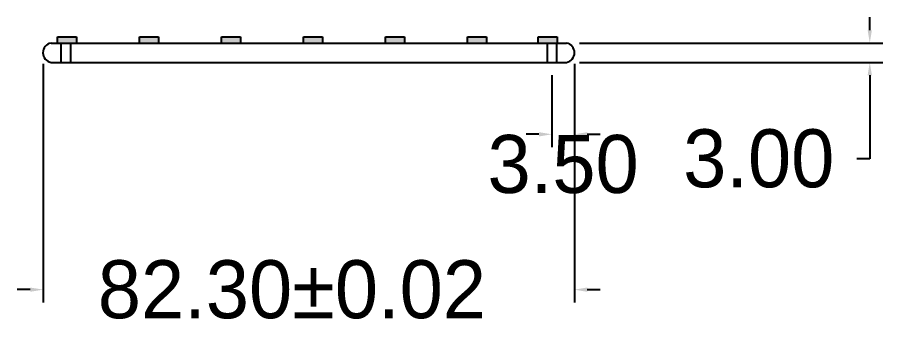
# Model space of a CAD drawing. Header units: centimetres. Extents: x 899 to 15869, y -2964 to 7534.
# Drawn here: x 13691.1 to 13825.2, y 5631.3 to 5679.5 of the extents above; entities that cross this region are included whole.
import ezdxf

# ---------------------------------------------------------------- set-up
doc = ezdxf.new("R2010")
doc.units = ezdxf.units.CM
doc.header["$LTSCALE"] = 10
doc.header["$MEASUREMENT"] = 0
doc.layers.get('0').update_dxf_attribs({"linetype": 'CONTINUOUS'})
doc.layers.get('DEFPOINTS').update_dxf_attribs({"color": 2, "linetype": 'CONTINUOUS'})
doc.layers.add('DIM', color=7, linetype='CONTINUOUS')
doc.layers.add('HERRAJE', color=13, linetype='CONTINUOUS')
doc.styles.get("Standard").update_dxf_attribs({"font": ''})
doc.styles.get('Standard').set_extended_font_data('Zurich Ex BT')
doc.dimstyles.get("Standard").update_dxf_attribs({"dimtxt": 9, "dimasz": 2, "dimexe": 2, "dimexo": 2, "dimgap": 0.09, "dimtad": 0, "dimtih": 1, "dimtoh": 1, "dimzin": 0, "dimdsep": 46, "dimtxsty": 'Standard', "dimcen": 0.09, "dimadec": 0, "dimazin": 0, "dimtfac": 1, "dimtofl": 0, "dimtmove": 0, "dimatfit": 3, "dimfxl": 0, "dimtolj": 1, "dimtzin": 0, "dimarcsym": 0})

# ---------------------------------------------------------------- blocks, each defined once
blk = doc.blocks.new('*D95')
at = {"layer": 'DEFPOINTS', "color": 0}
for p in [(13773.93022015314, 5672.469774252143), (13777.43022015314, 5673.027637753627), (13773.93022015314, 5661.310690337862)]:
    blk.add_point(p, dxfattribs=at)
at = {"layer": 'DIM', "color": 0, "lineweight": -2}
for p, q in [((13773.93022015314, 5670.469774252143), (13773.93022015314, 5659.310690337862)), ((13777.43022015314, 5671.027637753627), (13777.43022015314, 5659.310690337862)), ((13771.93022015314, 5661.310690337862), (13769.93022015314, 5661.310690337862)), ((13779.43022015314, 5661.310690337862), (13781.43022015314, 5661.310690337862))]:
    blk.add_line(p, q, dxfattribs=at)
at = {"layer": 'DIM', "color": 0}
for points in [[(13771.93022015314, 5661.644023671195), (13771.93022015314, 5660.977357004529), (13773.93022015314, 5661.310690337862)], [(13779.43022015314, 5661.644023671195), (13779.43022015314, 5660.977357004529), (13777.43022015314, 5661.310690337862)]]:
    blk.add_solid(points, dxfattribs=at)
at = {"layer": 'DIM', "color": 0, "insert": (13775.68022015314, 5656.644419151421), "char_height": 9, "attachment_point": 5}
blk.add_mtext('\\A1;3.50', dxfattribs=at)
blk = doc.blocks.new('*D96')
at = {"layer": 'DEFPOINTS', "color": 0}
for p in [(13695.13022015314, 5674.248706002884), (13777.43022015314, 5674.248706002884), (13777.43022015314, 5637.206760859853)]:
    blk.add_point(p, dxfattribs=at)
at = {"layer": 'DIM', "color": 0, "lineweight": -2}
for p, q in [((13695.13022015314, 5672.248706002884), (13695.13022015314, 5635.206760859853)), ((13777.43022015314, 5672.248706002884), (13777.43022015314, 5635.206760859853)), ((13693.13022015314, 5637.206760859853), (13691.13022015314, 5637.206760859853)), ((13779.43022015314, 5637.206760859853), (13781.43022015314, 5637.206760859853))]:
    blk.add_line(p, q, dxfattribs=at)
at = {"layer": 'DIM', "color": 0}
for points in [[(13693.13022015314, 5637.540094193186), (13693.13022015314, 5636.87342752652), (13695.13022015314, 5637.206760859853)], [(13779.43022015314, 5637.540094193186), (13779.43022015314, 5636.87342752652), (13777.43022015314, 5637.206760859853)]]:
    blk.add_solid(points, dxfattribs=at)
at = {"layer": 'DIM', "color": 0, "insert": (13733.67080447655, 5637.206760859853), "char_height": 9, "attachment_point": 5}
blk.add_mtext('\\A1;82.30±0.02', dxfattribs=at)
blk = doc.blocks.new('*D97')
at = {"layer": 'DEFPOINTS', "color": 0}
for p in [(13776.20915190388, 5675.469774252143), (13776.20915190388, 5672.469774252143), (13823.1832081744, 5672.469774252143)]:
    blk.add_point(p, dxfattribs=at)
at = {"layer": 'DIM', "color": 0, "lineweight": -2}
for p, q in [((13823.1832081744, 5677.469774252143), (13823.1832081744, 5679.469774252143)), ((13778.20915190388, 5675.469774252143), (13825.1832081744, 5675.469774252143)), ((13778.20915190388, 5672.469774252143), (13825.1832081744, 5672.469774252143)), ((13823.1832081744, 5670.469774252143), (13823.1832081744, 5657.523134732385)), ((13823.1832081744, 5657.523134732385), (13821.1832081744, 5657.523134732385))]:
    blk.add_line(p, q, dxfattribs=at)
at = {"layer": 'DIM', "color": 0}
for points in [[(13822.84987484106, 5677.469774252143), (13823.51654150773, 5677.469774252143), (13823.1832081744, 5675.469774252143)], [(13822.84987484106, 5670.469774252143), (13823.51654150773, 5670.469774252143), (13823.1832081744, 5672.469774252143)]]:
    blk.add_solid(points, dxfattribs=at)
at = {"layer": 'DIM', "color": 0, "insert": (13805.98541156423, 5657.523134732387), "char_height": 9, "attachment_point": 5}
blk.add_mtext('\\A1;3.00', dxfattribs=at)

msp = doc.modelspace()

# ---------------------------------------------------------------- hatches: boundary and pattern name
at = {"layer": 'HERRAJE'}
for points in [[(13700.30150112395, 5676.446628851549), (13697.37093732574, 5676.446628851549), (13697.37093732574, 5675.469774252143), (13700.30150112395, 5675.469774252143)], [(13713.00061091624, 5676.446628851549), (13710.07004711802, 5676.446628851549), (13710.07004711802, 5675.469774252143), (13713.00061091624, 5675.469774252143)], [(13725.69972070852, 5676.44662885155), (13722.7691569103, 5676.44662885155), (13722.7691569103, 5675.469774252143), (13725.69972070852, 5675.469774252144)], [(13738.39883050081, 5676.44662885155), (13735.46826670259, 5676.44662885155), (13735.46826670259, 5675.469774252143), (13738.39883050081, 5675.469774252144)], [(13751.0979402931, 5676.44662885155), (13748.16737649487, 5676.44662885155), (13748.16737649487, 5675.469774252143), (13751.0979402931, 5675.469774252144)], [(13763.79705008538, 5676.44662885155), (13760.86648628716, 5676.44662885155), (13760.86648628716, 5675.469774252143), (13763.79705008538, 5675.469774252144)], [(13774.74291773793, 5676.44662885155), (13771.81235393971, 5676.44662885155), (13771.81235393971, 5675.469774252144), (13774.74291773793, 5675.469774252144)]]:
    msp.add_hatch(color=256, dxfattribs=at).paths.add_polyline_path(points)

# ---------------------------------------------------------------- linework, layer by layer
msp.add_line((13771.81235393971, 5675.469774252144), (13771.81235393971, 5676.44662885155))
for p, q in [((13697.37093732574, 5675.469774252143), (13697.37093732574, 5676.44662885155)), ((13697.37093732574, 5676.44662885155), (13700.30150112395, 5676.44662885155)), ((13700.30150112395, 5676.44662885155), (13700.30150112395, 5675.469774252143)), ((13710.07004711802, 5675.469774252143), (13710.07004711802, 5676.44662885155)), ((13710.07004711802, 5676.44662885155), (13713.00061091624, 5676.44662885155)), ((13713.00061091624, 5676.44662885155), (13713.00061091624, 5675.469774252143)), ((13722.7691569103, 5675.469774252143), (13722.7691569103, 5676.44662885155)), ((13722.7691569103, 5676.44662885155), (13725.69972070852, 5676.44662885155)), ((13725.69972070852, 5676.44662885155), (13725.69972070852, 5675.469774252143)), ((13735.46826670259, 5675.469774252143), (13735.46826670259, 5676.44662885155)), ((13735.46826670259, 5676.44662885155), (13738.39883050081, 5676.44662885155)), ((13738.39883050081, 5676.44662885155), (13738.39883050081, 5675.469774252143)), ((13748.16737649487, 5675.469774252143), (13748.16737649487, 5676.44662885155)), ((13748.16737649487, 5676.44662885155), (13751.0979402931, 5676.44662885155)), ((13751.0979402931, 5676.44662885155), (13751.0979402931, 5675.469774252143)), ((13760.86648628716, 5675.469774252143), (13760.86648628716, 5676.44662885155)), ((13760.86648628716, 5676.44662885155), (13763.79705008538, 5676.44662885155)), ((13763.79705008538, 5676.44662885155), (13763.79705008538, 5675.469774252143)), ((13771.81235393971, 5676.44662885155), (13774.74291773793, 5676.44662885155)), ((13774.74291773793, 5676.44662885155), (13774.74291773793, 5675.469774252144)), ((13696.3512884024, 5675.469774252143), (13776.20915190388, 5675.469774252143)), ((13697.88654545435, 5675.469774252143), (13697.88654545435, 5672.469774252143)), ((13699.37389485194, 5675.469774252143), (13699.37389485194, 5672.469774252143)), ((13773.18654545435, 5675.469774252143), (13773.18654545435, 5672.469774252143)), ((13774.67389485194, 5675.469774252143), (13774.67389485194, 5672.469774252143)), ((13696.3512884024, 5672.469774252143), (13776.20915190388, 5672.469774252143))]:
    msp.add_line(p, q, dxfattribs=at)
for centre, radius, start, end in [((13696.63022015314, 5673.969774252143), 1.525713905544395, 100.5340881660624, 259.4659118339372), ((13775.93022015314, 5673.969774252143), 1.525713905544319, 280.5340881660624, 79.4659118339376)]:
    msp.add_arc(centre, radius, start, end, dxfattribs=at)

# ---------------------------------------------------------------- dimensions: what is measured, and where the dimension line sits
at = {"layer": 'DIM'}
dim = msp.add_linear_dim(base=(13823.1832081744, 5672.469774252143), p1=(13776.20915190388, 5675.469774252143), p2=(13776.20915190388, 5672.469774252143), angle=90, dimstyle='Standard', dxfattribs=at)
dim.commit()
dim.dimension.update_dxf_attribs({"geometry": '*D97', "text_midpoint": (13805.98541156423, 5657.523134732387), "dimtype": 160})
for base, p1, p2, override, picture, middle in [((13777.43022015314, 5637.206760859853), (13695.13022015314, 5674.248706002884), (13777.43022015314, 5674.248706002884), {"dimgap": 0.09, "dimtol": 1, "dimlim": 0, "dimtp": 0.02, "dimtm": 0.02, "dimtdec": 2}, '*D96', (13733.67080447655, 5637.206760859853)), ((13773.93022015314, 5661.310690337862), (13777.43022015314, 5673.027637753627), (13773.93022015314, 5672.469774252143), {"dimtad": 2, "dimjust": 1}, '*D95', (13775.68022015314, 5661.310690337862))]:
    dim = msp.add_linear_dim(base=base, p1=p1, p2=p2, dimstyle='Standard', override=override, dxfattribs=at)
    dim.commit()
    dim.dimension.update_dxf_attribs({"geometry": picture, "text_midpoint": middle, "dimtype": 160})

doc.saveas('drawing.dxf')
